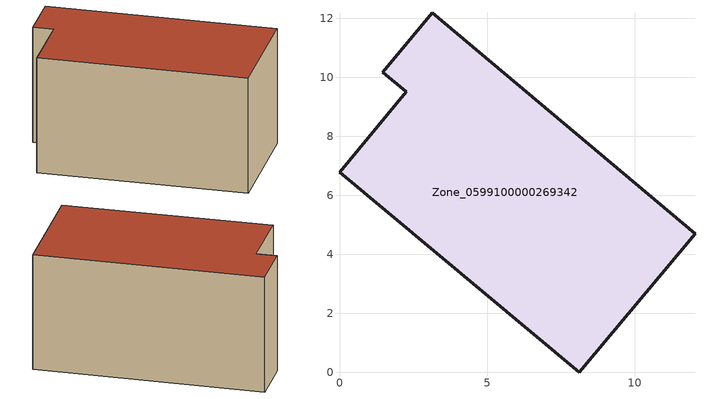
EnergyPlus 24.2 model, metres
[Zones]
Zone_0599100000269342
 floor ground (C_G): 12.05,4.7 8.12,0 0,6.78 2.27,9.51 1.47,10.17 3.15,12.19 z0
 wall outside (C_F): 8.12,0 12.05,4.7 3.15,12.19 1.47,10.17 2.27,9.51 0,6.78 8.12,0 z0:6.12
 roof outside (C_R): 0,6.78 8.12,0 12.05,4.7 3.15,12.19 1.47,10.17 2.27,9.51 z6.12
[BUILDING]
Pand.0599100000269342: North Axis=0; Terrain=City; Loads Convergence Tolerance Value=0.04; Temperature Convergence Tolerance Value=0.4; Solar Distribution=FullExterior; Maximum Number of Warmup Days=25; Minimum Number of Warmup Days=1
[Site:Location]
Rotterdam.The.Hague.AP_ZH_NLD Design_Conditions: Latitude=51.96; Longitude=4.45; Time Zone=1; Elevation=-4.5
[SITE:GROUNDTEMPERATURE:BUILDINGSURFACE]
18, 18, 18, 18, 18, 18, 18, 18, 18, 18, 18, 18
[MATERIAL] Thermal Absorptance=0.9; Solar Absorptance=0.7; Visible Absorptance=0.7
Name | Roughness | Thickness | Conductivity | Density | Specific Heat
G.TI.1946-1964 | MediumSmooth | 0.15 | 1 | 540 | 1210
F.TI.1946-1964 | Rough | 0.3 | 0.857143 | 1920 | 840
R.TI.1946-1964 | MediumRough | 0.2 | 0.277778 | 1500 | 1000
[CONSTRUCTION]
C_G: G.TI.1946-1964
C_F: F.TI.1946-1964
C_R: R.TI.1946-1964
[ZONE]
Zone_0599100000269342: Type=1; Multiplier=1; Ceiling Height=Autocalculate; Volume=Autocalculate; Floor Area=autocalculate; Part of Total Floor Area=Yes
[ZONEINFILTRATION:DESIGNFLOWRATE]
Infil_Zone_0599100000269342: Zone or ZoneList or Space or SpaceList=Zone_0599100000269342; Schedule=AlwaysOn; Design Flow Rate Calculation Method=Flow/Area; Flow Rate per Floor Area=0.003; Constant Term Coefficient=1; Temperature Term Coefficient=0; Velocity Term Coefficient=0; Velocity Squared Term Coefficient=0
[HVACTEMPLATE:ZONE:IDEALLOADSAIRSYSTEM]
Zone_0599100000269342: Maximum Heating Supply Air Temperature=50; Minimum Cooling Supply Air Temperature=13; Maximum Heating Supply Air Humidity Ratio=0.0156; Minimum Cooling Supply Air Humidity Ratio=0.0077; Heating Limit=NoLimit; Cooling Limit=NoLimit; Dehumidification Control Type=ConstantSensibleHeatRatio; Cooling Sensible Heat Ratio=0.7; Dehumidification Setpoint=60; Humidification Control Type=None; Humidification Setpoint=30; Outdoor Air Method=None; Outdoor Air Flow Rate per Person=0.00944; Outdoor Air Flow Rate per Zone Floor Area=0; Outdoor Air Flow Rate per Zone=0; Demand Controlled Ventilation Type=None; Outdoor Air Economizer Type=NoEconomizer; Heat Recovery Type=None; Sensible Heat Recovery Effectiveness=0.7; Latent Heat Recovery Effectiveness=0.65
[ZONECONTROL:THERMOSTAT]
ThermostatControl_Zone_0599100000269342: Zone or ZoneList=Zone_0599100000269342; Control Type Schedule=DualSetpointControlType; Control 1=Thermostat_Zone_0599100000269342; Temperature Difference Between Cutout And Setpoint=0
[THERMOSTATSETPOINT:DUALSETPOINT]
Thermostat_Zone_0599100000269342: Heating Setpoint Temperature Schedule=HeatingSetpoint_Zone_0599100000269342; Cooling Setpoint Temperature Schedule=CoolingSetpoint_Zone_0599100000269342
[SCHEDULE:COMPACT]
HeatingSetpoint_Zone_0599100000269342: Through: 12/31, For: AllDays, Until: 24:00, 21
CoolingSetpoint_Zone_0599100000269342: Through: 12/31, For: AllDays, Until: 24:00, 24
DualSetpointControlType: Through: 12/31, For: AllDays, Until: 24:00, 4
AlwaysOn: Through: 12/31, For: AllDays, Until: 24:00, 1
